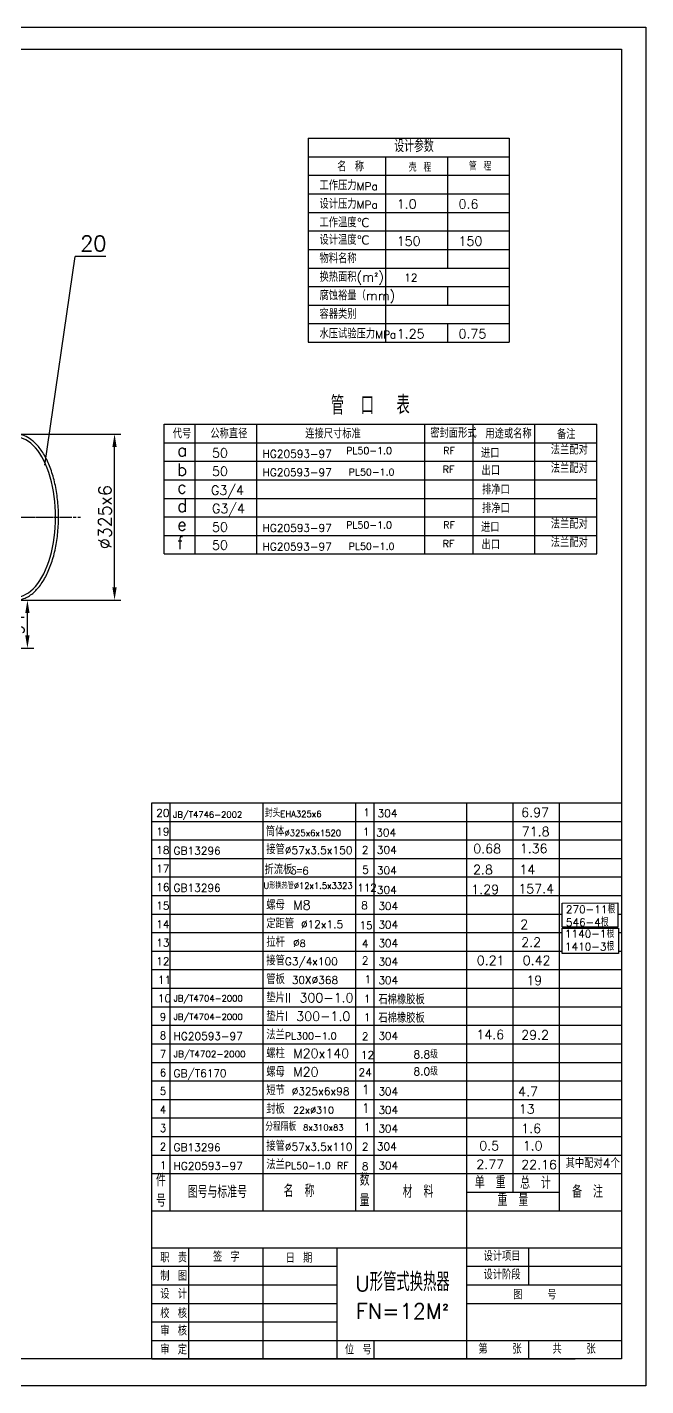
# Model space of a CAD drawing. Header units: millimetres. Extents: x 2215 to 13516, y 3399 to 7964.
# Drawn here: x 4668 to 5879, y 5305 to 7964 of the extents above; entities that cross this region are included whole.
import ezdxf

# ---------------------------------------------------------------- set-up
doc = ezdxf.new("R2010")
doc.units = ezdxf.units.MM
doc.linetypes.add('ACAD_ISO08W100', pattern=[36, 24, -3, 6, -3])
for name, color, linetype in [('中心线', 1, 'ACAD_ISO08W100'), ('实线', 6, 'Continuous'), ('文本', 4, 'Continuous'), ('标注', 3, 'Continuous')]:
    doc.layers.add(name, color=color, linetype=linetype)
doc.styles.get("Standard").update_dxf_attribs({"font": 'txt', "bigfont": 'gbcbig.shx'})
doc.dimstyles.new('ISO-25', dxfattribs={"dimtxt": 2.5, "dimasz": 2.5, "dimexe": 1.25, "dimexo": 0.625, "dimtad": 1, "dimtxsty": 'Standard', "dimcen": 2.5, "dimadec": 0, "dimazin": 0, "dimtfac": 1, "dimtmove": 0, "dimatfit": 3, "dimfxl": 0, "dimarcsym": 0})

# ---------------------------------------------------------------- blocks, each defined once
blk = doc.blocks.new('*D19')
at = {"layer": 'Defpoints', "color": 0}
for p in [(4611.2, 6843), (4668.4, 6843), (4603.6, 6749)]:
    blk.add_point(p, dxfattribs=at)
at = {"layer": '标注', "color": 3, "lineweight": -2}
for p, q in [((4617.5, 6843), (4680.9, 6843)), ((4668.4, 6774), (4668.4, 6818)), ((4609.8, 6749), (4680.9, 6749))]:
    blk.add_line(p, q, dxfattribs=at)
at = {"layer": '标注', "color": 3}
for points in [[(4664.3, 6818), (4672.6, 6818), (4668.4, 6843)], [(4664.3, 6774), (4672.6, 6774), (4668.4, 6749)]]:
    blk.add_solid(points, dxfattribs=at)
at = {"layer": '标注', "color": 4, "insert": (4649.7, 6796), "char_height": 25, "attachment_point": 5, "rotation": 90}
blk.add_mtext('94', dxfattribs=at)
blk = doc.blocks.new('*D24')
at = {"layer": 'Defpoints', "color": 0}
for p in [(4616.6, 7168), (4839, 7168), (4616.6, 6843)]:
    blk.add_point(p, dxfattribs=at)
at = {"layer": '标注', "color": 3, "lineweight": -2}
for p, q in [((4622.9, 7168), (4851.5, 7168)), ((4839, 6868), (4839, 7143)), ((4622.9, 6843), (4851.5, 6843))]:
    blk.add_line(p, q, dxfattribs=at)
at = {"layer": '标注', "color": 3}
for points in [[(4834.8, 7143), (4843.1, 7143), (4839, 7168)], [(4834.8, 6868), (4843.1, 6868), (4839, 6843)]]:
    blk.add_solid(points, dxfattribs=at)
at = {"layer": '标注', "color": 4, "insert": (4820.2, 7005.5), "char_height": 25, "attachment_point": 5, "rotation": 90}
blk.add_mtext('%%c325x6', dxfattribs=at)

msp = doc.modelspace()

# ---------------------------------------------------------------- linework, layer by layer
at = {"layer": '中心线', "color": 7}
for p, q in [((2884.094, 7005.47), (4725.552, 7005.47)), ((2931.058, 7005.47), (4772.516, 7005.47))]:
    msp.add_line(p, q, dxfattribs=at)
at = {"layer": '实线', "color": 7}
msp.add_ellipse((4645.086, 7005.47), major_axis=(0, 156.5), ratio=0.5, start_param=3.14159265, end_param=6.28318531, dxfattribs=at)
msp.add_open_spline([(4645.086, 6842.97), (4648.249, 6842.97), (4651.411, 6843.304), (4657.661, 6844.623), (4660.749, 6845.608), (4666.796, 6848.189), (4669.756, 6849.785), (4678.207, 6855.299), (4683.478, 6859.992), (4693.306, 6871.212), (4697.866, 6877.743), (4706.173, 6892.375), (4709.921, 6900.477), (4716.498, 6917.945), (4719.327, 6927.31), (4723.974, 6946.942), (4725.791, 6957.208), (4728.352, 6978.24), (4729.094, 6989.006), (4729.478, 7010.612), (4729.119, 7021.453), (4727.312, 7042.782), (4725.865, 7053.27), (4721.932, 7073.481), (4719.447, 7083.204), (4713.523, 7101.509), (4710.084, 7110.091), (4702.357, 7125.783), (4698.068, 7132.894), (4688.748, 7145.367), (4683.715, 7150.73), (4674.453, 7158.267), (4670.373, 7160.91), (4661.936, 7165.004), (4657.577, 7166.452), (4650.479, 7167.728), (4647.783, 7167.97), (4645.086, 7167.97)], degree=3, knots=[3.14159265, 3.14159265, 3.14159265, 3.14159265, 3.24671771, 3.24671771, 3.35184276, 3.35184276, 3.45696782, 3.45696782, 3.66028778, 3.66028778, 3.86360774, 3.86360774, 4.06692769, 4.06692769, 4.27024765, 4.27024765, 4.47356761, 4.47356761, 4.67688757, 4.67688757, 4.88020753, 4.88020753, 5.08352748, 5.08352748, 5.28684744, 5.28684744, 5.4901674, 5.4901674, 5.69348736, 5.69348736, 5.89680732, 5.89680732, 6.04517862, 6.04517862, 6.19354992, 6.19354992, 6.28318531, 6.28318531, 6.28318531, 6.28318531], dxfattribs=at)
at = {"layer": '标注', "color": 7}
for p, q in [((5218.324, 7747.054), (5218.324, 7347.886)), ((5218.324, 7747.054), (5611.444, 7747.054)), ((5611.444, 7747.054), (5611.444, 7347.886)), ((5218.324, 7710.766), (5611.444, 7710.766)), ((5369.524, 7710.766), (5369.524, 7347.886)), ((5490.484, 7710.766), (5490.484, 7493.038)), ((5218.324, 7674.478), (5611.444, 7674.478)), ((5218.324, 7638.19), (5611.444, 7638.19)), ((5218.324, 7601.902), (5611.444, 7601.902)), ((5218.324, 7565.614), (5611.444, 7565.614)), ((5218.324, 7529.326), (5611.444, 7529.326)), ((4702.533, 7106.84), (4761.728, 7515.304)), ((4821.728, 7515.304), (4761.728, 7515.304)), ((5218.324, 7493.038), (5611.444, 7493.038)), ((5218.324, 7456.75), (5611.444, 7456.75)), ((5490.484, 7456.75), (5490.484, 7420.462)), ((5218.324, 7420.462), (5611.444, 7420.462)), ((5218.324, 7384.174), (5611.444, 7384.174)), ((5490.484, 7384.174), (5490.484, 7347.886)), ((5218.324, 7347.886), (5611.444, 7347.886)), ((4936.084, 6933.336), (4936.084, 7187.352)), ((4936.084, 7187.352), (5782.804, 7187.352)), ((4996.564, 6933.336), (4996.564, 7187.352)), ((5117.524, 6933.336), (5117.524, 7187.352)), ((5446.218, 6933.336), (5446.218, 7187.352)), ((5540.884, 6933.336), (5540.884, 7187.352)), ((5661.844, 6933.336), (5661.844, 7187.352)), ((5782.804, 6933.336), (5782.804, 7187.352)), ((4936.084, 7151.064), (5782.804, 7151.064)), ((4936.084, 7114.776), (5782.804, 7114.776)), ((4936.084, 7078.488), (5782.804, 7078.488)), ((4936.084, 7042.2), (5782.804, 7042.2)), ((4936.084, 7005.912), (5782.804, 7005.912)), ((4936.084, 6969.624), (5782.804, 6969.624)), ((4936.084, 6933.336), (5782.804, 6933.336)), ((4911.892, 5357.616), (4911.892, 6446.256)), ((4911.892, 6446.256), (5831.188, 6446.256)), ((4948.18, 5647.92), (4948.18, 6446.256)), ((5129.62, 5647.92), (5129.62, 6446.256)), ((5311.06, 5647.92), (5311.06, 6446.256)), ((5347.348, 5647.92), (5347.348, 6446.256)), ((5528.788, 5575.344), (5528.788, 6446.256)), ((5619.508, 5684.208), (5619.508, 6446.256)), ((5710.228, 5647.92), (5710.228, 6446.256)), ((4911.892, 6409.968), (5831.188, 6409.968)), ((4911.892, 6373.68), (5831.188, 6373.68)), ((4911.892, 6337.392), (5831.188, 6337.392)), ((4911.892, 6301.104), (5831.188, 6301.104)), ((4911.892, 6264.816), (5831.188, 6264.816)), ((4911.892, 6228.528), (5715.129, 6228.528)), ((5824.036, 6228.528), (5831.188, 6228.528)), ((5824.036, 6228.528), (5831.188, 6228.528)), ((4911.892, 6192.24), (5715.408, 6192.24)), ((5825.258, 6192.24), (5831.188, 6192.24)), ((5825.258, 6192.24), (5831.188, 6192.24)), ((4911.892, 6155.952), (5715.408, 6155.952)), ((5825.258, 6155.952), (5831.188, 6155.952)), ((5825.258, 6155.952), (5831.188, 6155.952)), ((4911.892, 6119.664), (5831.188, 6119.664)), ((4911.892, 6083.376), (5831.188, 6083.376)), ((4911.892, 6047.088), (5831.188, 6047.088)), ((4911.892, 6010.8), (5831.188, 6010.8)), ((4911.892, 5974.512), (5831.188, 5974.512)), ((4911.892, 5938.224), (5831.188, 5938.224)), ((4911.892, 5901.936), (5831.188, 5901.936)), ((4911.892, 5865.648), (5831.188, 5865.648)), ((4911.892, 5829.36), (5831.188, 5829.36)), ((4911.892, 5793.072), (5831.188, 5793.072)), ((4911.892, 5756.784), (5831.188, 5756.784)), ((4911.892, 5756.784), (5831.188, 5756.784)), ((4911.892, 5720.496), (5831.188, 5720.496)), ((5528.788, 5684.208), (5710.228, 5684.208)), ((4911.892, 5647.92), (5831.188, 5647.92)), ((4911.892, 5357.616), (4911.892, 5575.344)), ((4911.892, 5357.616), (4911.892, 5575.344)), ((4911.892, 5575.344), (5831.188, 5575.344)), ((4984.468, 5357.616), (4984.468, 5575.344)), ((5129.62, 5357.616), (5129.62, 5575.344)), ((5274.772, 5357.616), (5274.772, 5575.344)), ((5528.788, 5357.616), (5528.788, 5575.344)), ((5649.748, 5502.768), (5649.748, 5575.344)), ((4911.892, 5539.056), (5274.772, 5539.056)), ((5528.788, 5539.056), (5831.188, 5539.056)), ((4911.892, 5502.768), (5274.772, 5502.768)), ((5528.788, 5502.768), (5831.188, 5502.768)), ((4911.892, 5466.48), (5274.772, 5466.48)), ((5528.788, 5466.48), (5831.188, 5466.48)), ((4911.892, 5430.192), (5274.772, 5430.192)), ((4911.892, 5393.904), (5831.188, 5393.904)), ((5347.348, 5357.616), (5347.348, 5393.904)), ((5649.748, 5357.616), (5649.748, 5393.904)), ((4911.892, 5357.616), (5740.468, 5357.616))]:
    msp.add_line(p, q, dxfattribs=at)
for points in [[(2250.174, 7964.473), (5878.972, 7964.473), (5878.972, 5305.077), (2250.174, 5305.077)], [(2317.071, 7921.486), (5831.188, 7921.486), (5831.188, 5357.616), (2317.071, 5357.616)], [(5715.129, 6249.937), (5824.036, 6250.483), (5824.036, 6202.863), (5715.129, 6202.829)], [(5715.408, 6200.75), (5825.258, 6200.75), (5825.258, 6151.217), (5715.408, 6151.217)]]:
    msp.add_lwpolyline(points, close=True, dxfattribs=at)

# ---------------------------------------------------------------- texts
at = {"layer": '文本', "color": 7}
for s, insert, char_height, width, attachment_point in [('设计参数', (5386.424, 7744.007), 24.192, 207.03293, 1), ('名 称', (5274.893, 7700.616), 18.144, 179.65115, 1), ('壳 程', (5415.141, 7697.278), 15.12, 109.52711, 1), ('管 程', (5532.682, 7699.28), 15.12, 112.1985, 1), ('工作压力{\\H0.8333x;MPa}', (5240.165, 7663.66), 18.144, 179.65115, 1), ('设计压力{\\H0.8333x;MPa}', (5240.165, 7627.372), 18.144, 179.65115, 1), ('1.0', (5391.365, 7627.372), 18.144, 179.65115, 1), ('0.6', (5512.325, 7627.372), 18.144, 179.65115, 1), ('工作温度℃', (5240.165, 7591.084), 18.144, 179.65115, 1), ('20', (4771.721, 7556.202), 30, 70.4632, 1), ('设计温度℃', (5240.165, 7557.038), 18.144, 179.65115, 1), ('150', (5391.365, 7554.796), 18.144, 179.65115, 1), ('150', (5512.325, 7554.796), 18.144, 179.65115, 1), ('物料名称', (5240.165, 7520.75), 18.144, 179.65115, 1), ('换热面积(m{\\fISOCPEUR|b0|i0|c0|p34;²})', (5240.165, 7484.462), 18.144, 179.65115, 1), ('12', (5405.791, 7481.792), 15.12, 205.65284, 1), ('腐蚀裕量（mm)', (5240.165, 7448.174), 18.144, 179.65115, 1), ('容器类别', (5240.165, 7411.886), 18.144, 179.65115, 1), ('水压试验压力{\\H0.8333x;MPa}', (5240.165, 7373.356), 18.144, 179.65115, 1), ('1.25', (5391.365, 7373.356), 18.144, 179.65115, 1), ('0.75', (5512.325, 7373.356), 18.144, 179.65115, 1), ('管 口', (5262.345, 7242.486), 36.288, 247.87929, 1), ('表', (5390.82, 7243.186), 36.288, 391.98379, 1), ('密封面形式', (5457.051, 7178.962), 18.144, 120.96, 1), ('代号', (4952.87, 7177.764), 18.144, 60.48, 1), ('公称直径', (5026.539, 7177.764), 18.144, 120.96, 1), ('连接尺寸标准', (5212.245, 7177.764), 18.144, 302.4, 1), ('用途或名称', (5564.864, 7177.764), 18.144, 120.96, 1), ('备注', (5705.008, 7176.565), 18.144, 120.96, 1), ('a', (4961.445, 7148.637), 24.192, 35.9701, 1), ('50', (5029.788, 7140.247), 18.144, 94.72127, 1), ('HG20593-97', (5128.881, 7136.878), 15.12, 181.11171, 1), (' {\\H0.75x;PL50-1.0}', (5276.224, 7142.089), 18.144, 181.11171, 1), (' {\\H0.75x;RF}', (5466.267, 7142.089), 18.144, 181.11171, 1), ('进口', (5556.348, 7139.783), 18.144, 122.06224, 1), ('法兰配对', (5692.905, 7146.261), 18.144, 122.06224, 1), ('b', (4961.445, 7110.326), 24.192, 35.9701, 1), ('50', (5029.788, 7104.359), 18.144, 94.72127, 1), (' {\\H0.75x;RF}', (5465.147, 7105.546), 18.144, 181.11171, 1), ('出口', (5557.319, 7105.579), 18.144, 122.06224, 1), ('法兰配对', (5692.905, 7109.973), 18.144, 122.06224, 1), ('HG20593-97', (5128.713, 7100.491), 15.12, 181.11171, 1), ('{\\H0.75x;PL50-1.0 }', (5297.182, 7100.291), 18.144, 181.11171, 1), ('c', (4961.445, 7076.061), 24.192, 35.9701, 1), ('G3/4', (5027.845, 7067.055), 18.144, 94.72127, 1), ('排净口', (5558.291, 7068.17), 18.144, 122.06224, 1), ('d', (4961.445, 7039.773), 24.192, 35.9701, 1), ('G3/4', (5029.788, 7031.383), 18.144, 94.72127, 1), ('排净口', (5558.291, 7031.882), 18.144, 122.06224, 1), ('e', (4961.445, 7003.485), 24.192, 35.9701, 1), ('50', (5029.788, 6995.095), 18.144, 94.72127, 1), (' {\\H0.75x;PL50-1.0}', (5276.224, 6996.937), 18.144, 181.11171, 1), (' {\\H0.75x;RF}', (5466.267, 6996.937), 18.144, 181.11171, 1), ('进口', (5556.348, 6994.631), 18.144, 122.06224, 1), ('法兰配对', (5692.905, 7001.109), 18.144, 122.06224, 1), ('HG20593-97', (5128.881, 6991.726), 15.12, 181.11171, 1), ('f', (4961.445, 6967.197), 24.192, 35.9701, 1), ('50', (5029.788, 6959.739), 18.144, 94.72127, 1), ('HG20593-97', (5128.713, 6955.339), 15.12, 181.11171, 1), ('{\\H0.75x;PL50-1.0 }', (5297.182, 6955.139), 18.144, 181.11171, 1), (' {\\H0.75x;RF}', (5465.147, 6960.394), 18.144, 181.11171, 1), ('出口', (5557.319, 6960.427), 18.144, 122.06224, 1), ('法兰配对', (5692.905, 6964.821), 18.144, 122.06224, 1), ('6.97', (5634.985, 6436.557), 18.144, 99.35989, 1), ('20', (4920.678, 6433.865), 15.12, 48.65939, 1), ('JB/T4746-2002', (4953.675, 6429.281), 12.096, 181.11171, 1), ('\\pl40.83;{\\H0.8333x;封头\\H0.8x;EHA325x6}', (5092.303, 6433.402), 18.144, 240.25995, 1), ('1', (5325.77, 6434.996), 15.12, 42.76249, 1), ('304', (5353.818, 6433.208), 15.12, 179.85399, 1), ('19', (4920.678, 6397.577), 15.12, 48.65939, 1), ('\\pl40.83;筒体{\\H0.6667x;%%C325x6x1520}', (5094.441, 6399.143), 18.144, 240.25995, 1), ('1', (5325.177, 6397.083), 15.12, 42.76249, 1), ('304', (5351.232, 6395.613), 15.12, 179.85399, 1), ('71.8', (5636.144, 6399.077), 18.144, 99.35989, 1), ('18', (4920.678, 6361.289), 15.12, 48.65939, 1), ('GB13296', (4954.654, 6359.925), 15.12, 181.11171, 1), ('接管{\\H0.8333x;%%C57x3.5x150}', (5136.094, 6364.047), 18.144, 181.11171, 1), ('2', (5323.011, 6361.634), 15.12, 42.76249, 1), ('304', (5352.743, 6361.691), 15.12, 179.85399, 1), ('0.68', (5541.169, 6365.691), 18.144, 83.00953, 1), ('1.36', (5632.158, 6365.96), 18.144, 83.00953, 1), ('17', (4920.678, 6325.001), 15.12, 48.65939, 1), ('折流板', (5132.602, 6324.612), 18.144, 181.11171, 1), ('\\pl40.83;{\\fSimSun|b1|i0|c134|p2;\\H0.8333x;δ=\\Ftxt,gbcbig|c134;6}', (5142.837, 6320.766), 18.144, 240.25995, 1), ('5', (5323.853, 6322.633), 15.12, 42.76249, 1), ('304', (5352.465, 6321.503), 15.12, 179.85399, 1), ('2.8', (5540.773, 6324.546), 18.144, 99.35989, 1), ('14', (5631.493, 6324.546), 18.144, 99.35989, 1), ('16', (4920.678, 6288.713), 15.12, 48.65939, 1), ('GB13296', (4954.654, 6287.349), 15.12, 181.11171, 1), ('U形换热管%%C12x1.5x3323', (5130.524, 6290.123), 12, 212.4615, 1), ('112', (5313.762, 6287.482), 15.12, 42.76249, 1), ('304', (5352.591, 6283.288), 15.12, 179.85399, 1), ('1.29', (5537.272, 6285.879), 18.144, 83.00953, 1), ('157.4', (5629.415, 6287.12), 18.144, 99.35989, 1), ('15', (4920.678, 6252.425), 15.12, 48.65939, 1), ('螺母 M8', (5136.094, 6255.183), 18.144, 181.11171, 1), ('8', (5322.064, 6253.03), 15.12, 42.76249, 1), ('304', (5355.445, 6251.653), 15.12, 179.85399, 1), ('270-11根\\P546-4根', (5722.305, 6245.093), 15.12, 120.96, 1), ('14', (4920.678, 6216.137), 15.12, 48.65939, 1), ('定距管{\\H0.8333x; %%C12x1.5}', (5136.094, 6218.895), 18.144, 181.11171, 1), ('15', (5318.278, 6213.903), 15.12, 42.76249, 1), ('304', (5355.445, 6215.365), 15.12, 179.85399, 1), ('2', (5633.199, 6217.354), 18.144, 99.35989, 1), ('1140-1根\\P1410-3根', (5720.422, 6197.512), 15.12, 120.96, 1), ('13', (4920.678, 6179.849), 15.12, 48.65939, 1), ('拉杆 {\\H0.8333x;%%C\\H0.9x;8}', (5136.094, 6182.607), 18.144, 181.11171, 1), ('4', (5323.011, 6178.249), 15.12, 42.76249, 1), ('304', (5355.445, 6179.077), 15.12, 179.85399, 1), ('2.2', (5634.985, 6182.541), 18.144, 99.35989, 1), ('12', (4920.678, 6143.561), 15.12, 48.65939, 1), ('接管{\\H0.8333x;G3/4x100}', (5136.094, 6146.319), 18.144, 181.11171, 1), ('2', (5323.011, 6145.189), 15.12, 42.76249, 1), ('0.21', (5548, 6146.894), 18.144, 83.00953, 1), ('0.42', (5637.906, 6146.894), 18.144, 83.00953, 1), ('304', (5355.445, 6142.789), 15.12, 179.85399, 1), ('11', (4923.654, 6107.273), 15.12, 48.65939, 1), ('管板{\\H0.8333x; 30X%%C368}', (5136.094, 6110.031), 18.144, 181.11171, 1), ('1', (5328.565, 6108.331), 15.12, 42.76249, 1), ('304', (5355.445, 6106.501), 15.12, 179.85399, 1), ('19', (5644.992, 6107.742), 18.144, 99.35989, 1), ('10', (4923.654, 6070.985), 15.12, 48.65939, 1), ('JB/T4704-2000', (4954.654, 6069.621), 12.096, 181.11171, 1), ('垫片II 300-1.0', (5136.094, 6073.743), 18.144, 181.11171, 1), ('1', (5327.13, 6070.228), 15.12, 42.76249, 1), ('石棉橡胶板', (5355.445, 6070.213), 18.144, 179.85399, 1), ('垫片I 300-1.0', (5136.094, 6037.455), 18.144, 181.11171, 1), ('9', (4927.36, 6034.697), 15.12, 48.65939, 1), ('JB/T4704-2000', (4954.654, 6033.333), 12.096, 181.11171, 1), ('1', (5327.13, 6033.94), 15.12, 42.76249, 1), ('石棉橡胶板', (5355.445, 6033.925), 18.144, 179.85399, 1), ('8', (4927.36, 5998.409), 15.12, 48.65939, 1), ('HG20593-97', (4954.654, 5997.045), 15.12, 181.11171, 1), ('法兰{\\H0.75x;PL300-1.0 }', (5136.094, 6001.167), 18.144, 181.11171, 1), ('2', (5323.011, 5996.472), 15.12, 42.76249, 1), ('304', (5355.445, 5997.637), 15.12, 179.85399, 1), ('14.6', (5547.186, 6001.742), 18.144, 83.00953, 1), ('29.2', (5634.985, 6001.101), 18.144, 99.35989, 1), ('7', (4927.36, 5962.121), 15.12, 48.65939, 1), ('JB/T4702-2000', (4954.654, 5960.757), 12.6, 181.11171, 1), ('螺柱 M20x140', (5136.094, 5964.879), 18.144, 181.11171, 1), ('12', (5320.94, 5960.302), 15.12, 42.76249, 1), ('8.8级', (5424.467, 5961.208), 15.12, 179.85399, 1), ('6', (4927.36, 5925.833), 15.12, 48.65939, 1), ('GB/T6170', (4954.654, 5924.469), 15.12, 181.11171, 1), ('螺母 M20', (5136.094, 5928.591), 18.144, 181.11171, 1), ('24', (5316.8, 5926.084), 15.12, 42.76249, 1), ('8.0级', (5424.467, 5927.896), 15.12, 179.85399, 1), ('5', (4927.36, 5889.545), 15.12, 48.65939, 1), ('短节{\\H0.8333x; %%C325x6x98}', (5136.094, 5892.303), 18.144, 181.11171, 1), ('1', (5323.011, 5893.935), 18.144, 42.76249, 1), ('304', (5355.445, 5888.773), 15.12, 179.85399, 1), ('4.7', (5628.901, 5890.014), 18.144, 99.35989, 1), ('4', (4927.36, 5853.257), 15.12, 48.65939, 1), ('封板 {\\H0.75x;22x%%C310}', (5136.094, 5856.015), 18.144, 181.11171, 1), ('1', (5323.011, 5857.647), 18.144, 42.76249, 1), ('304', (5355.445, 5852.485), 15.12, 179.85399, 1), ('13', (5630.252, 5855.949), 18.144, 99.35989, 1), ('3', (4927.36, 5816.969), 15.12, 48.65939, 1), ('\\pl40.83;{\\H0.8333x;分程隔板 \\H0.7937x;8x310x83}', (5093.282, 5819.727), 18.144, 240.25995, 1), ('1', (5327.106, 5818.902), 15.12, 42.76249, 1), ('304', (5355.445, 5816.197), 15.12, 179.85399, 1), ('1.6', (5634.985, 5818.067), 18.144, 99.35989, 1), ('2', (4927.36, 5780.681), 15.12, 48.65939, 1), ('GB13296', (4954.654, 5779.317), 15.12, 181.11171, 1), ('接管{\\H0.8333x;%%C57x3.5x110}', (5136.094, 5783.439), 18.144, 181.11171, 1), ('2', (5323.011, 5781.026), 15.12, 42.76249, 1), ('304', (5352.743, 5781.083), 15.12, 179.85399, 1), ('0.5', (5552.935, 5784.014), 18.144, 83.00953, 1), ('1.0', (5637.906, 5784.014), 18.144, 83.00953, 1), ('1', (4927.36, 5744.393), 15.12, 48.65939, 1), ('法兰{\\H0.75x;PL50-1.0 RF}', (5136.094, 5747.151), 18.144, 181.11171, 1), ('2.77', (5547.186, 5747.726), 18.144, 83.00953, 1), ('22.16', (5634.985, 5747.085), 18.144, 99.35989, 1), ('其中配对4个', (5721.976, 5749.739), 18.144, 120.96, 1), ('件\\P号', (4920.184, 5720.02), 24.192, 33.13152, 1), ('HG20593-97', (4954.654, 5743.029), 15.12, 181.11171, 1), ('数\\P量', (5318.835, 5720.877), 24.192, 33.13152, 1), ('8', (5323.011, 5742.456), 15.12, 42.76249, 1), ('304', (5355.445, 5743.621), 15.12, 179.85399, 1), ('单 重', (5544.32, 5715.621), 24.192, 247.87929, 1), ('图号与标准号', (4982.19, 5696.868), 24.192, 176.17964, 1), ('名 称', (5170.007, 5698.928), 24.192, 247.87929, 1), ('材 料', (5402.832, 5697.472), 24.192, 247.87929, 1), ('总 计', (5632.866, 5714.659), 24.192, 247.87929, 1), ('备 注', (5734.696, 5697.472), 24.192, 247.87929, 1), ('重 量', (5588.593, 5680.988), 24.192, 247.87929, 1), ('职 责', (4928.451, 5564.934), 18.144, 117.92445, 1), ('签 字', (5031.633, 5566.579), 18.144, 98.47796, 1), ('日 期', (5173.737, 5564.235), 18.144, 99.6503, 1), ('设计项目', (5561.263, 5567.967), 18.144, 120.96, 1), ('设计阶段', (5561.263, 5531.679), 18.144, 120.96, 1), ('制 图', (4928.451, 5528.918), 18.144, 117.92445, 1), ('{\\H0.8267x;U}形管式换热器\\P{\\H0.8333x;FN=12M\\fISOCPEUR|b0|i0|c0|p34;²}', (5402.592, 5526.752), 36.288, 243.31768, 2), ('设 计', (4928.451, 5493.826), 18.144, 117.92445, 1), ('图   号', (5619.344, 5492.355), 18.144, 247.87929, 1), ('校 核', (4928.451, 5455.963), 18.144, 117.92445, 1), ('审 核', (4928.451, 5421.794), 18.144, 117.92445, 1), ('审 定', (4928.451, 5384.855), 18.144, 117.92445, 1), ('位 号', (5289.876, 5384.791), 18.144, 67.87832, 1), ('第   张', (5551.161, 5386.248), 18.144, 247.87929, 1), ('共   张', (5696.101, 5386.248), 18.144, 247.87929, 1)]:
    msp.add_mtext(s, dxfattribs=dict(at, insert=insert, char_height=char_height, width=width, attachment_point=attachment_point))

# ---------------------------------------------------------------- dimensions: what is measured, and where the dimension line sits
at = {"layer": '标注', "color": 7}
dim = msp.add_linear_dim(base=(4838.977, 7167.97), p1=(4616.622, 6842.97), p2=(4616.622, 7167.97), angle=90, text='%%c325x6', dimstyle='ISO-25', override={"dimscale": 10, "dimclrd": 3, "dimclre": 3, "dimclrt": 4}, dxfattribs=at)
dim.commit()
dim.dimension.update_dxf_attribs({"geometry": '*D24', "text_midpoint": (4820.227, 7005.47)})
dim = msp.add_linear_dim(base=(4668.417, 6842.97), p1=(4603.586, 6748.97), p2=(4611.243, 6842.97), angle=90, dimstyle='ISO-25', override={"dimscale": 10, "dimclrd": 3, "dimclre": 3, "dimclrt": 4}, dxfattribs=at)
dim.commit()
dim.dimension.update_dxf_attribs({"geometry": '*D19', "text_midpoint": (4649.667, 6795.97)})

doc.saveas('drawing.dxf')
